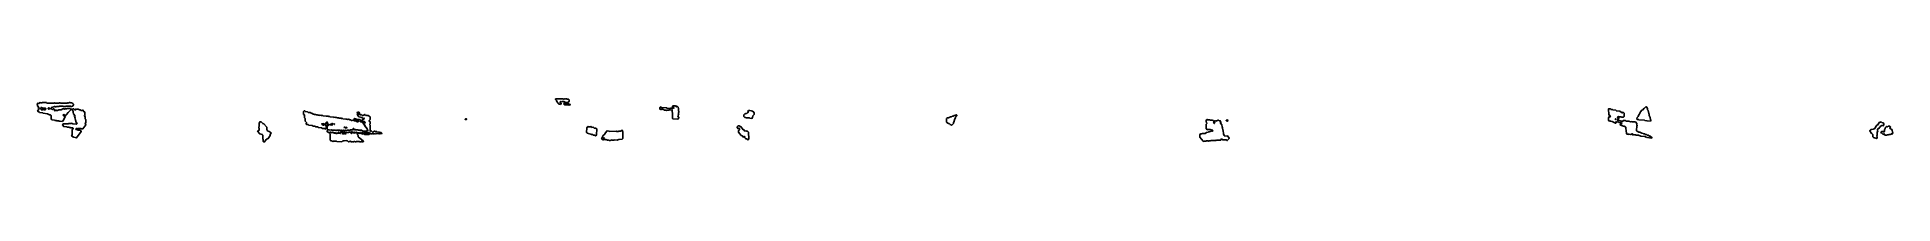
# Model space of a CAD drawing. Header units: millimetres. Extents: x 0 to 8145, y 0 to 190.
import ezdxf

# ---------------------------------------------------------------- set-up
doc = ezdxf.new("R2010")
doc.units = ezdxf.units.MM
doc.layers.add('Y', color=7, linetype='Continuous')

msp = doc.modelspace()

# ---------------------------------------------------------------- linework, layer by layer
at = {"layer": 'Y'}
for points in [[(93.1, 92.8), (91.9, 94.3), (85.1, 94.3), (84, 95.7), (77.2, 95.7), (76.1, 97.2), (64.8, 98.6), (62, 102.2), (62, 116.5), (59.2, 120), (54.7, 120), (45.7, 124.3), (26.5, 127.2), (25.4, 128.6), (11.9, 130), (9.6, 132.9), (5.1, 132.9), (2.2, 136.6), (7.9, 145.1), (5.6, 149.4), (7.9, 152.3), (1.1, 159.4), (0, 168), (2.9, 171.7), (6.3, 168.8), (9.6, 173.1), (11.9, 173.1), (13, 174.6), (15.3, 173.1), (22, 173.1), (23.2, 174.5), (40.2, 174.5), (42.4, 171.7), (73.9, 171.7), (75, 173.2), (76.2, 171.7), (96.4, 171.7), (97.5, 173.1), (101, 173.1), (102.1, 171.7), (108.9, 171.7), (110, 170.3), (111, 171.7), (132.4, 171.7), (133.6, 173.1), (137, 171.7), (141.5, 174.5), (144.9, 174.5), (146.1, 173.1), (152.8, 173.1), (155.1, 170.2), (157.3, 170.2), (160.2, 166.6), (160.2, 163.7), (156.2, 158.6), (154, 158.6), (152.8, 157.2), (148.2, 157.2), (147.1, 158.6), (131.4, 158.6), (130.2, 157.1), (129.1, 158.6), (126.9, 158.6), (125.8, 157.2), (114.4, 157.2), (113.3, 158.6), (97.6, 158.6), (96.5, 157.2), (85.2, 157.2), (84.1, 155.7), (79.5, 155.7), (78.4, 157.2), (75.1, 157.2), (74, 155.8), (62.7, 152.9), (58.8, 148), (61.5, 144.6), (62.6, 145.9), (64.9, 145.9), (67.2, 143.1), (70.5, 145.9), (72.8, 145.9), (75.7, 142.3), (74.6, 140.8), (77.3, 137.4), (81.8, 140.2), (84.1, 140.2), (87.4, 137.4), (89.6, 140.2), (93, 140.2), (94.1, 141.7), (105.4, 141.7), (113.3, 145.9), (117.9, 145.9), (120.1, 144.6), (121.2, 145.9), (129.1, 145.9), (130.2, 147.4), (146.1, 147.4), (149, 143.7), (137, 130), (135.9, 130), (121.9, 112.3), (123, 110.9), (118.5, 103.7), (117.4, 99.4), (111.1, 90), (100.9, 91.5), (99.8, 92.9), (95.3, 92.9), (94.2, 94.3), (93.1, 92.8)], [(2286.1, 170.8), (2286.1, 172.2), (2280.5, 177.9), (2279.1, 183.7), (2274.9, 188), (2275.7, 190.2), (2309.1, 190.2), (2310.5, 188.8), (2313.2, 188.8), (2314.5, 190.2), (2317.4, 190.2), (2318.7, 188.9), (2320.1, 190.2), (2324.3, 190.2), (2325.7, 188.8), (2332.7, 188.8), (2334.8, 186.6), (2334.8, 177.9), (2328.5, 174.3), (2320.1, 174.3), (2311.8, 178.6), (2310.4, 177.1), (2309, 178.6), (2303.5, 178.6), (2300.7, 175.7), (2297.9, 178.6), (2294.6, 175.1), (2300.1, 170.9), (2300.1, 169.4), (2296.6, 165.7), (2288.2, 168.6), (2286.1, 170.8)], [(2311, 168), (2313.2, 170.2), (2317.4, 170.2), (2318.8, 168.8), (2332.7, 168.8), (2335.4, 166), (2336.8, 167.4), (2339, 166.6), (2338.2, 162.8), (2335.4, 164.3), (2334, 162.9), (2315.2, 163.6), (2311, 168)], [(31.1, 141.7), (35.5, 141.7), (39.4, 146.6), (36.7, 150), (26.6, 150), (25.5, 148.6), (19.8, 152.9), (17.6, 152.9), (13.8, 148), (16.5, 144.5), (18.7, 144.5), (22.1, 140.3), (25.4, 144.5), (31.1, 141.7)], [(52.4, 144.5), (55.2, 148), (52.4, 151.5), (50.3, 151.5), (47.6, 148), (50.3, 144.5), (52.4, 144.5)], [(153.2, 32.3), (153.2, 46.6), (154.4, 48), (154.4, 53.7), (158.8, 59.4), (156.1, 62.9), (147.1, 62.9), (146, 64.3), (141.5, 64.3), (140.3, 65.7), (131.3, 65.7), (130.2, 67.2), (116.7, 68.6), (111.5, 76.6), (114.4, 80.2), (137, 80.2), (138.1, 81.7), (149.3, 81.7), (150.5, 83.1), (156.2, 80.2), (173, 78.8), (175.7, 82.3), (170.1, 89.4), (170.1, 93.7), (167.9, 96.5), (166.8, 103.7), (165.6, 105.1), (166.7, 108), (163.4, 112.3), (165.6, 116.6), (160, 123.7), (158.9, 130.8), (157.7, 132.2), (157.7, 136.5), (154.3, 142.3), (157.2, 145.9), (161.8, 145.9), (166.3, 140.3), (170.8, 145.9), (172, 145.9), (173.1, 144.5), (179.8, 144.5), (185.5, 141.7), (188.9, 141.7), (193.4, 138.8), (195.6, 138.8), (199, 141.7), (204.7, 134.5), (206.9, 134.5), (209.8, 130.9), (209.8, 119.4), (207.5, 115.1), (210.9, 110.9), (210.9, 102.3), (213.2, 99.5), (213.2, 88), (214.3, 86.6), (210.9, 82.3), (214.3, 76.6), (201.3, 58.6), (193.3, 58.6), (192.2, 60), (177.6, 60), (176.5, 58.6), (173.1, 61.4), (170.4, 58), (173.1, 54.6), (175.3, 56), (177.6, 53.1), (187.8, 53.1), (188.9, 51.7), (191.1, 51.7), (194, 46.6), (173.1, 18.6), (160.6, 21.5), (159.5, 22.9), (156.1, 22.9), (151, 28), (153.2, 32.3)], [(116.8, 122.9), (114, 119.4), (117.9, 114.6), (121.7, 118), (117.8, 122.9), (116.8, 122.9)], [(992.9, 2.2), (992.9, 12.2), (990.4, 15.1), (990.4, 30.8), (987.2, 34.3), (977.1, 37.2), (967.5, 48), (973.9, 52.3), (973.9, 59.4), (972.6, 62.3), (973.8, 63.7), (972.6, 66.6), (975.1, 69.4), (973.9, 70.8), (973.9, 82.3), (977.1, 88.8), (983.5, 88.8), (991.2, 81.7), (995, 80.2), (1007.1, 68), (1008.3, 65.2), (1008.3, 55.2), (1009.6, 52.3), (1012.7, 48.8), (1017.8, 47.4), (1027.4, 40.9), (1022.3, 33.7), (1022.3, 29.4), (1014.7, 16.5), (1012.7, 14.3), (1008.9, 14.3), (1005.1, 11.5), (998.8, 2.9), (994.9, 0), (992.9, 2.2)], [(1398.4, 55.7), (1392.9, 54.3), (1389.3, 58), (1390.7, 59.4), (1388.7, 61.4), (1386.8, 59.4), (1389.5, 56.6), (1387.4, 54.3), (1380.4, 54.3), (1377.6, 52.9), (1374.8, 54.3), (1370.6, 51.4), (1369.2, 52.9), (1353.9, 51.5), (1352.5, 52.8), (1351.2, 51.5), (1345.6, 51.5), (1344.2, 52.8), (1342.9, 51.5), (1337.2, 51.5), (1334.5, 52.9), (1333.1, 51.5), (1328.9, 51.5), (1327.5, 52.9), (1323.4, 52.9), (1320.5, 51.4), (1319.1, 52.9), (1315, 52.9), (1313.6, 51.5), (1310.8, 51.5), (1309.4, 52.9), (1292.7, 52.9), (1291.3, 54.3), (1283, 52.9), (1281.6, 54.3), (1277.4, 54.3), (1272.5, 57.9), (1272.5, 73.7), (1274.6, 76), (1278.8, 73.1), (1282.2, 76.6), (1277.4, 80), (1274.6, 78.6), (1272.4, 80.8), (1275.2, 85.1), (1271.9, 88.6), (1268.5, 86.5), (1268.5, 82.2), (1266.4, 80), (1260.7, 78.6), (1257.9, 81.5), (1252.4, 80), (1251, 81.4), (1249.1, 79.4), (1255.2, 74.5), (1257.9, 74.5), (1262.1, 77.4), (1268.5, 73.8), (1268.5, 59.4), (1266.3, 57.2), (1260.7, 60), (1252.4, 60), (1248.2, 62.9), (1235.7, 64.3), (1230.1, 67.2), (1223.2, 67.2), (1219, 70), (1212, 70), (1207.9, 72.9), (1192.5, 74.3), (1189.8, 77.2), (1182.8, 77.2), (1180.7, 79.4), (1180.7, 82.3), (1183.4, 85.1), (1176.5, 92.2), (1176.5, 103.7), (1173.7, 106.5), (1173.7, 116.6), (1175, 118), (1169.5, 122.2), (1169.5, 135.2), (1171.7, 137.4), (1174.5, 137.4), (1177.3, 134.5), (1187.1, 133.1), (1189.8, 130.2), (1198.2, 130.2), (1202.4, 127.4), (1206.5, 127.4), (1212.1, 123.1), (1214.9, 123.1), (1216.3, 121.7), (1223.2, 121.7), (1224.6, 120.2), (1230.2, 120.2), (1231.6, 118.8), (1238.5, 118.8), (1239.9, 117.4), (1245.5, 118.8), (1246.9, 117.4), (1253.8, 117.4), (1255.2, 115.9), (1269.1, 114.5), (1270.5, 113.1), (1271.8, 114.5), (1277.5, 114.5), (1278.9, 113.1), (1284.4, 113.1), (1285.8, 111.7), (1301.1, 110.2), (1302.5, 108.8), (1308.1, 110.2), (1309.5, 108.8), (1315, 108.8), (1316.4, 107.4), (1323.4, 107.4), (1324.8, 105.9), (1333.1, 105.9), (1334.5, 104.5), (1337.2, 104.5), (1338.6, 106), (1341.5, 103.1), (1355.4, 101.7), (1356.7, 100.3), (1359.5, 101.7), (1363.7, 98.8), (1367.9, 101.7), (1372.1, 97.4), (1376.2, 97.4), (1380.4, 94.5), (1384.6, 96), (1386, 94.5), (1388.7, 96), (1392.9, 93.1), (1395.6, 94.5), (1397.6, 96.5), (1390.7, 100.8), (1392.9, 104.6), (1394.3, 103.1), (1399.9, 103.1), (1404, 100.2), (1413.8, 100.2), (1421.6, 95.2), (1417.4, 90.8), (1419.4, 88.8), (1426.3, 87.4), (1436.8, 76.6), (1436.8, 73.7), (1442.3, 65.2), (1449.3, 58), (1449.3, 55.2), (1452.1, 52.3), (1449.9, 48.5), (1448.5, 50), (1447.2, 48.6), (1444.3, 48.6), (1443, 50), (1440.2, 47.2), (1429, 48.6), (1423.5, 52.9), (1409.5, 52.9), (1408.1, 54.3), (1399.8, 54.3), (1398.4, 55.7)], [(1447.1, 40), (1445.7, 41.5), (1443, 41.5), (1441.6, 40), (1438.8, 40), (1436, 41.4), (1434.7, 40), (1430.4, 40), (1427.7, 41.4), (1426.3, 40), (1423.5, 40), (1420.7, 41.4), (1419.4, 40), (1415.1, 40), (1413.7, 41.5), (1411, 41.5), (1408.2, 38.6), (1402.6, 44.3), (1399.9, 42.9), (1395.6, 42.9), (1394.3, 44.3), (1392.9, 42.9), (1387.3, 42.9), (1385.9, 44.3), (1384.5, 42.8), (1381.7, 45.7), (1379, 44.3), (1372.1, 44.3), (1370.6, 42.8), (1369.2, 44.3), (1367.9, 42.9), (1352.5, 42.9), (1351.1, 44.3), (1347, 44.3), (1344.2, 42.9), (1342.8, 44.3), (1331.7, 44.3), (1326.1, 38.6), (1323.9, 40.8), (1325.3, 42.3), (1323.3, 44.3), (1316.4, 38.6), (1310.8, 38.6), (1309.4, 40), (1303.8, 40), (1301, 42.9), (1298.3, 42.9), (1296.9, 44.3), (1294.2, 41.4), (1287.2, 44.3), (1278.8, 42.9), (1272.5, 46.5), (1272.5, 50.9), (1277.4, 54.5), (1281.7, 54.5), (1283, 53.1), (1291.4, 54.5), (1292.8, 53.1), (1309.5, 53.1), (1310.9, 51.7), (1313.6, 51.7), (1314.9, 53.1), (1319.2, 53.1), (1320.6, 51.7), (1327.5, 53.1), (1328.9, 51.7), (1333.1, 51.7), (1335.9, 53.1), (1337.3, 51.7), (1342.8, 51.7), (1344.2, 53.1), (1345.6, 51.7), (1351.1, 51.7), (1352.5, 53.1), (1354, 51.7), (1359.5, 51.7), (1360.9, 53.1), (1362.3, 51.7), (1363.6, 53.1), (1369.3, 53.1), (1370.6, 51.7), (1374.8, 54.5), (1378.9, 53.1), (1380.3, 54.5), (1387.3, 54.5), (1388.7, 55.9), (1391.5, 55.9), (1394.3, 53.1), (1398.5, 56), (1399.9, 54.5), (1408.2, 54.5), (1409.6, 53.1), (1418, 53.1), (1420.7, 50.2), (1426.3, 51.7), (1429.1, 48.8), (1437.4, 48.8), (1438.8, 47.4), (1447.1, 48.8), (1448.5, 50.3), (1449.9, 48.8), (1451.9, 50.9), (1451.9, 53.7), (1449.1, 56.5), (1447.7, 60.8), (1442.2, 66.5), (1436.6, 76.5), (1432.4, 80.8), (1434.6, 84.5), (1438.7, 84.5), (1440.7, 86.6), (1437.4, 90), (1430.4, 90), (1424, 93.7), (1429.6, 98), (1428.2, 100.9), (1430.4, 103.1), (1434.6, 100.3), (1436.6, 103.7), (1434.6, 105.7), (1431.8, 104.3), (1426.2, 108.6), (1420.7, 108.6), (1419.3, 110), (1412.3, 111.5), (1406, 119.4), (1406, 122.2), (1404.6, 123.7), (1407.4, 126.6), (1404.6, 129.4), (1406.8, 131.7), (1412.4, 131.7), (1416, 126.6), (1413.8, 124.3), (1412.4, 125.7), (1410.4, 123.7), (1412.4, 121.7), (1415.2, 123.1), (1418, 120.2), (1420.7, 120.2), (1422.1, 121.7), (1426.3, 117.4), (1429, 117.4), (1430.4, 118.8), (1433.2, 117.4), (1438.8, 121.7), (1444.4, 116), (1447.1, 118.8), (1448.6, 117.4), (1452.7, 117.4), (1461.8, 110.9), (1461.8, 99.4), (1456.3, 93.7), (1461.8, 89.5), (1461.8, 80.8), (1459.1, 78), (1461.8, 75.2), (1461.8, 49.5), (1463.8, 47.4), (1466.6, 50.3), (1472.2, 44.5), (1476.3, 45.9), (1479.1, 48.8), (1482, 48.8), (1483.3, 47.4), (1490.3, 47.4), (1491.7, 45.9), (1501.4, 44.5), (1502.8, 43.1), (1508.4, 43.1), (1513.4, 39.4), (1511.1, 37.2), (1507, 38.6), (1504.2, 35.7), (1501.3, 38.6), (1498.6, 38.6), (1497.2, 37.2), (1491.7, 38.6), (1488.9, 37.2), (1486.1, 38.6), (1484.7, 37.2), (1480.5, 37.2), (1479.1, 38.6), (1477.8, 37.2), (1473.5, 37.2), (1472.2, 38.6), (1470.8, 37.2), (1463.8, 37.2), (1458.3, 41.4), (1456.9, 40), (1449.9, 41.5), (1447.1, 40)], [(1297.5, 80.8), (1295.5, 82.8), (1293.6, 80.8), (1295, 79.4), (1292.2, 76.6), (1294.1, 74.6), (1296.1, 76.6), (1294.7, 78), (1297.5, 80.8)], [(1408.1, 88.8), (1411.5, 92.3), (1409.6, 94.3), (1408.2, 92.8), (1406.8, 94.3), (1401.2, 94.3), (1399.8, 95.7), (1397.9, 93.7), (1401.3, 90.2), (1404.1, 90.2), (1405.4, 88.8), (1408.1, 88.8)], [(1880.4, 103.1), (1883.3, 103.1), (1885.4, 100.8), (1883.2, 98.6), (1878.2, 100.8), (1880.4, 103.1)], [(2788.7, 105.1), (2788.7, 130.8), (2787.4, 132.2), (2787.4, 139.4), (2785.4, 141.5), (2774.6, 140), (2773.3, 141.4), (2772, 140), (2763.8, 138.6), (2762.4, 140), (2752.9, 140), (2750.2, 142.9), (2747.5, 142.9), (2746.2, 144.3), (2742.2, 144.3), (2740.8, 142.8), (2739.4, 144.3), (2736.8, 144.3), (2735.4, 142.8), (2733.3, 145.1), (2733.3, 152.3), (2736.8, 154.5), (2740.9, 151.7), (2762.5, 150.2), (2766.5, 147.4), (2775.9, 147.4), (2777.3, 148.8), (2780, 147.4), (2781.3, 148.8), (2784.1, 148.8), (2788.1, 146), (2790.1, 148), (2788.7, 155.2), (2790, 156.6), (2788.7, 158), (2790.8, 160.2), (2797.6, 160.2), (2800.3, 158.8), (2801.7, 160.3), (2805.7, 154.6), (2809.8, 157.4), (2813.2, 153.7), (2813.2, 150.9), (2814.6, 149.5), (2814.6, 138), (2817.3, 135.2), (2817.3, 132.2), (2814.6, 129.4), (2814.6, 125.2), (2816, 123.7), (2813.3, 118), (2814.6, 116.6), (2811.9, 113.7), (2817.3, 108), (2817.3, 106.5), (2812.5, 101.5), (2790.8, 102.9), (2788.7, 105.1)], [(2796.8, 150.8), (2793.5, 154.3), (2791.7, 152.3), (2794.9, 148.9), (2796.8, 150.8)], [(3127.6, 105.8), (3126.3, 107.2), (3111.7, 107.2), (3110.5, 108.6), (3105.6, 108.6), (3102.5, 112.2), (3102.5, 119.5), (3106.8, 124.5), (3109.3, 124.5), (3110.5, 126), (3111.8, 124.6), (3116.6, 128.8), (3119, 128.8), (3122, 132.3), (3119.5, 135.1), (3122.7, 138.8), (3125.1, 138.8), (3126.4, 140.3), (3127.7, 138.8), (3136.2, 137.4), (3137.4, 135.9), (3141.1, 135.9), (3147.8, 129.5), (3147.8, 126.5), (3146.6, 125.1), (3146.6, 122.2), (3141.7, 115.1), (3140.5, 107.9), (3137.4, 104.3), (3127.6, 105.8)], [(4007.5, 77.2), (4003.5, 81.5), (4000.8, 81.5), (3993.4, 86.5), (3992.1, 89.4), (3992.1, 102.2), (3990.7, 103.7), (3995.5, 107.4), (3999.5, 107.4), (4008.9, 111.7), (4012.9, 111.7), (4016.9, 114.5), (4020.9, 114.5), (4025, 117.4), (4029, 117.4), (4034.4, 120.3), (4036.5, 118), (4036.5, 115.1), (4031.1, 109.4), (4031.1, 106.5), (4027.1, 99.4), (4027.1, 96.5), (4024.4, 93.7), (4024.4, 90.8), (4021.7, 86.5), (4021.7, 82.2), (4014.3, 74.3), (4007.5, 77.2)], [(5104, 29.4), (5102.8, 32.3), (5105.9, 35.9), (5111.8, 35.9), (5113, 37.4), (5127.3, 37.4), (5132.1, 43.1), (5140.4, 44.5), (5141.6, 45.9), (5146.4, 45.9), (5147.6, 47.4), (5150, 47.4), (5152.4, 50.3), (5154.8, 47.4), (5156, 48.9), (5157.1, 47.4), (5160, 50.8), (5157.1, 54.3), (5156, 52.8), (5154.7, 54.3), (5152.4, 52.9), (5150, 55.7), (5138.1, 55.7), (5135.7, 54.3), (5131.4, 59.4), (5131.4, 79.5), (5135, 83.7), (5131.4, 88), (5131.4, 95.2), (5134.5, 98.8), (5136.9, 98.8), (5138.1, 97.4), (5147.7, 97.4), (5148.9, 95.9), (5159.6, 95.9), (5160.8, 94.5), (5163.2, 94.5), (5166.7, 90.3), (5170.2, 94.6), (5173.9, 91.7), (5183.3, 95.9), (5185.8, 95.9), (5188.2, 93.1), (5190.5, 93.1), (5191.7, 94.6), (5196, 88), (5193.6, 83.7), (5199.6, 76.6), (5200.8, 68), (5203.1, 62.3), (5203.1, 58), (5204.3, 56.6), (5204.3, 52.3), (5205.5, 50.9), (5205.5, 46.6), (5207.9, 40.9), (5207.9, 36.6), (5210.3, 29.5), (5213.2, 26), (5225.1, 27.4), (5231.7, 18), (5231.7, 16.5), (5223.9, 7.1), (5219.1, 10), (5203.6, 10), (5198.9, 14.3), (5194.1, 8.6), (5188.1, 8.6), (5186.9, 10), (5185.8, 8.6), (5176.3, 8.6), (5175, 7.1), (5172.7, 8.6), (5171.5, 7.2), (5160.7, 7.2), (5159.5, 8.6), (5158.4, 7.2), (5151.2, 7.2), (5150, 5.7), (5142.9, 5.7), (5141.7, 4.3), (5139.2, 5.7), (5131, 5.7), (5129.8, 4.3), (5122.6, 4.3), (5121.4, 2.9), (5118.4, 3.6), (5104, 22.2), (5104, 29.4)], [(5166.7, 88.6), (5163.8, 85.1), (5166.7, 81.7), (5169.5, 85.1), (5166.7, 88.6)], [(5222.7, 98.8), (5225.8, 95.1), (5222.7, 91.4), (5218.4, 95.1), (5222.7, 98.8)], [(7064.7, 20), (7056.4, 24.3), (7038.6, 25.8), (7029, 30), (7018, 30), (7015.3, 32.8), (7014, 31.4), (7011.2, 32.9), (7008.4, 31.4), (7007.1, 32.9), (7004.3, 31.4), (7002.1, 33.7), (7003.5, 35.1), (7001.6, 37.2), (6998.9, 37.2), (6994.7, 32.8), (6992, 35.7), (6986.5, 34.3), (6985.1, 35.7), (6978.2, 35.7), (6976.1, 38), (6976.1, 43.7), (6974.8, 45.1), (6973.4, 65.1), (6965.9, 70), (6961.8, 70), (6957.7, 72.9), (6953.6, 72.9), (6947.3, 78), (6950.8, 81.7), (6953.6, 80.3), (6955.5, 82.3), (6953.6, 85.7), (6942.6, 85.7), (6941.2, 87.2), (6931.6, 88.6), (6930.3, 90), (6928.4, 88), (6931.1, 85.1), (6927.6, 82.9), (6913.8, 90), (6905.6, 91.5), (6902.9, 94.3), (6900.1, 92.9), (6896.6, 96.5), (6896.6, 108), (6900.1, 111.7), (6902.9, 110.3), (6904.8, 112.3), (6903.5, 113.7), (6903.5, 116.5), (6898, 120.8), (6896.6, 145.2), (6898.8, 147.4), (6900.2, 145.9), (6905.7, 145.9), (6908.4, 143.1), (6915.3, 143.1), (6916.6, 141.7), (6929, 140.2), (6931.7, 137.4), (6946.8, 135.9), (6956.4, 128.8), (6961.9, 131.7), (6965.4, 128), (6965.4, 112.2), (6963.3, 110), (6953.6, 110), (6952.2, 111.5), (6941.2, 111.5), (6939.9, 112.8), (6936.6, 108), (6939.9, 104.6), (6941.3, 106), (6943.5, 103.7), (6935.2, 96.6), (6937.2, 94.5), (6949.5, 93.1), (6950.9, 91.7), (6960.4, 91.7), (6966, 96), (6967.4, 94.5), (6971.5, 94.5), (6974.2, 91.7), (6986.5, 91.7), (6993.4, 88.8), (6998.9, 90.2), (7000.3, 88.8), (7015.4, 88.8), (7021.6, 82.3), (7021.6, 78), (7020.2, 76.6), (7023, 73.7), (7021.6, 70.8), (7020.2, 52.2), (7018.9, 50.8), (7022.2, 47.4), (7026.3, 47.4), (7030.4, 44.5), (7034.5, 44.5), (7042.8, 38.8), (7049.6, 37.4), (7051, 35.9), (7055.1, 35.9), (7059.2, 33.1), (7063.3, 33.1), (7067.4, 30.2), (7071.6, 30.2), (7077, 25.9), (7079.8, 25.9), (7087.4, 20.9), (7085.3, 17.2), (7068.7, 20), (7067.4, 21.4), (7064.7, 20)], [(6899.4, 116.6), (6901.5, 118.9), (6905.1, 112.3), (6902.9, 110), (6899.4, 113.7), (6899.4, 116.6)], [(6930.9, 100.8), (6928.9, 102.8), (6927, 100.8), (6928.9, 98.9), (6930.9, 100.8)], [(7055, 97.2), (7030.3, 98.6), (7029, 100), (7023.5, 100), (7021.4, 102.2), (7022.8, 108), (7026.9, 112.3), (7029.6, 119.5), (7035.1, 125.2), (7035.1, 128), (7037.8, 133.8), (7044, 140.2), (7048.2, 141.6), (7053.6, 148.8), (7055, 148.8), (7061.9, 156), (7065.4, 153.8), (7068.2, 146.6), (7068.2, 142.3), (7070.9, 139.5), (7073.7, 125.2), (7075, 123.7), (7075, 119.5), (7076.5, 118), (7075.1, 116.6), (7080.5, 108), (7081.9, 98), (7083.3, 96.6), (7081.2, 92.9), (7066.7, 93.6), (7056.4, 95.8), (7055, 97.2)], [(8057.8, 23.7), (8057.8, 30.8), (8056.8, 33.7), (8053.5, 38.6), (8050.7, 38.6), (8043.5, 49.4), (8046, 53.1), (8047.9, 53.1), (8049.7, 55.9), (8060.2, 57.4), (8061.2, 58.9), (8063.1, 57.4), (8064.9, 58.8), (8074.4, 74.5), (8077.3, 74.5), (8086.7, 87.4), (8091.5, 87.4), (8093.4, 88.8), (8097.3, 85.9), (8103, 84.5), (8105.4, 80.9), (8105.4, 75.1), (8102.9, 71.4), (8101.9, 72.9), (8098.1, 72.9), (8097.2, 74.2), (8095.4, 71.5), (8092.5, 71.5), (8084, 60), (8081.2, 60), (8077.9, 55.1), (8077.9, 50.9), (8078.8, 49.4), (8076.9, 42.3), (8076.9, 32.2), (8075, 29.4), (8076, 26.5), (8075.1, 25.1), (8076.9, 22.3), (8076.9, 19.4), (8074.5, 15.7), (8060.2, 20), (8057.8, 23.7)], [(1286.4, 36.5), (1283.6, 39.4), (1283.6, 42.3), (1287.2, 44.5), (1292.8, 41.7), (1298.3, 41.7), (1299.7, 40.2), (1309.5, 40.2), (1310.9, 38.8), (1328.9, 38.8), (1330.3, 37.4), (1332.2, 39.4), (1329.5, 42.3), (1331.6, 44.5), (1342.8, 44.5), (1345.6, 43.1), (1346.9, 44.5), (1351.2, 44.5), (1353.4, 42.3), (1349.8, 38.6), (1345.6, 41.5), (1341.5, 40), (1339.5, 38), (1341.5, 35.9), (1348.4, 35.9), (1351.2, 37.4), (1353.9, 36), (1355.9, 38), (1353.1, 40.8), (1355.3, 43.1), (1356.7, 41.7), (1358.1, 43.1), (1367.8, 43.1), (1369.2, 44.6), (1370.6, 43.1), (1372, 44.5), (1377.6, 44.5), (1379.8, 42.3), (1377, 39.4), (1379, 37.4), (1380.9, 39.4), (1379.5, 40.8), (1380.3, 41.6), (1386, 44.5), (1391.5, 38.8), (1395.6, 40.2), (1398.5, 43.1), (1401.3, 40.3), (1405.4, 41.7), (1407.6, 39.4), (1406.2, 38), (1406.2, 32.3), (1409, 29.5), (1409, 23.8), (1432.7, 3.7), (1430.5, 1.5), (1424.8, 1.5), (1423.5, 2.9), (1420.7, 1.5), (1415.1, 1.5), (1413.7, 2.9), (1406.8, 2.9), (1405.4, 1.4), (1404, 2.9), (1401.3, 2.9), (1399.9, 1.5), (1395.6, 1.5), (1394.2, 2.9), (1391.5, 2.9), (1390.1, 1.5), (1384.5, 1.5), (1383.2, 2.8), (1381.8, 1.5), (1377.5, 1.5), (1373.4, 5.7), (1369.3, 1.5), (1366.4, 1.5), (1362.2, 5.7), (1359.5, 5.7), (1358.1, 7.2), (1348.3, 5.7), (1347, 7.1), (1345.6, 5.7), (1341.5, 5.7), (1337.3, 1.5), (1314.9, 2.9), (1313.6, 4.3), (1305.2, 4.3), (1303.9, 5.7), (1299.7, 2.9), (1292.7, 5.7), (1288.5, 5.7), (1286.4, 8), (1286.4, 36.5)], [(1288.6, 74.6), (1290.5, 76.6), (1287.2, 80), (1285.2, 78), (1288.6, 74.6)], [(1303.9, 81.4), (1301.9, 79.4), (1303.9, 77.4), (1305.8, 79.4), (1303.9, 81.4)], [(1355.3, 64.3), (1353.9, 65.7), (1352.5, 64.3), (1349.8, 67.1), (1347.8, 65.1), (1349.8, 63.1), (1351.2, 64.6), (1354, 61.7), (1356.7, 63.1), (1358.1, 61.7), (1360.1, 63.7), (1358.1, 65.7), (1355.3, 64.3)], [(1413.8, 37.2), (1410.1, 39.4), (1412.3, 41.7), (1416, 39.4), (1413.8, 37.2)], [(1424.3, 39.4), (1422.1, 37.1), (1419.9, 39.4), (1422.1, 41.7), (1424.3, 39.4)], [(1445.8, 41.7), (1448.5, 40.3), (1449.9, 41.7), (1452.7, 41.7), (1454.1, 40.2), (1456.8, 40.2), (1458.3, 41.7), (1461.9, 38), (1456.9, 34.3), (1437.4, 34.3), (1434.6, 37.2), (1427.6, 35.7), (1425.5, 39.4), (1427.6, 41.7), (1434.6, 38.8), (1437.4, 41.7), (1438.8, 40.2), (1445.8, 41.7)], [(2442, 30), (2438, 32.9), (2433.9, 32.9), (2429.9, 35.8), (2419, 38.6), (2417.7, 40), (2413.6, 40), (2411.5, 42.2), (2412.9, 62.3), (2417.7, 68.9), (2419.1, 67.4), (2428.5, 67.4), (2431.3, 68.8), (2435.3, 64.5), (2440.7, 66), (2446.1, 60.3), (2447.4, 61.7), (2450.2, 61.7), (2456.4, 58), (2455, 32.2), (2451.6, 27.1), (2446.1, 30), (2442, 30)], [(2507, 8.6), (2502.9, 8.6), (2500.2, 11.4), (2497.5, 10), (2496.1, 11.5), (2486.7, 11.5), (2484, 10), (2477.8, 15.1), (2484.6, 29.5), (2491.3, 35.2), (2492.7, 39.5), (2501.5, 50.2), (2509.7, 48.8), (2511.1, 47.4), (2542.1, 48.8), (2543.5, 47.4), (2551.5, 47.4), (2552.9, 48.8), (2562.3, 48.8), (2567.8, 53.1), (2569.9, 50.9), (2569.9, 48), (2571.3, 46.6), (2571.3, 16.5), (2567.8, 12.9), (2554.2, 11.5), (2552.9, 12.8), (2550.3, 10), (2547.6, 10), (2546.2, 8.6), (2532.7, 10), (2531.3, 8.6), (2527.2, 8.6), (2525.9, 10), (2524.6, 8.6), (2521.8, 8.6), (2519.1, 10), (2516.5, 7.2), (2510.3, 7.9), (2508.3, 10), (2507, 8.6)], [(2488, 20), (2484.8, 18), (2486.7, 16), (2489.9, 18), (2488, 20)], [(3112.9, 14.3), (3110.5, 14.3), (3106.1, 19.4), (3106.1, 22.2), (3103.2, 25.7), (3099.5, 21.4), (3094.6, 27.2), (3090.9, 28.6), (3078.1, 43.7), (3078.1, 49.5), (3083, 55.2), (3083, 59.4), (3080, 62.8), (3076.4, 58.6), (3072, 63.7), (3072, 66.6), (3076.3, 71.7), (3081.3, 71.7), (3086.1, 68.8), (3088.6, 68.8), (3099.6, 54.5), (3102, 54.5), (3106.9, 48.8), (3111.8, 50.2), (3113, 48.8), (3117.9, 48.8), (3122.2, 43.7), (3123.4, 13.7), (3120.3, 10), (3112.9, 14.3)], [(8105.8, 38.5), (8102.9, 34.3), (8097.2, 40), (8095.3, 40), (8092.8, 43.7), (8095.3, 47.4), (8103, 47.4), (8105.8, 43.2), (8108, 46.6), (8109, 53.7), (8111.8, 59.4), (8111.8, 62.3), (8115.2, 67.4), (8117.1, 67.4), (8118.1, 68.9), (8119.1, 67.4), (8120.9, 67.4), (8124.7, 70.2), (8132.4, 70.2), (8134.8, 66.6), (8132, 62.3), (8134.3, 58.8), (8139, 57.4), (8142.4, 52.3), (8143.3, 43.7), (8145.2, 40.8), (8141.9, 35.7), (8138.9, 35.7), (8138, 37.1), (8135.2, 34.3), (8128.5, 34.3), (8123.8, 31.5), (8121.8, 31.5), (8120.9, 32.8), (8117.2, 30), (8110, 30.8), (8105.8, 38.5)]]:
    msp.add_lwpolyline(points, close=True, dxfattribs=at)

doc.saveas('drawing.dxf')
